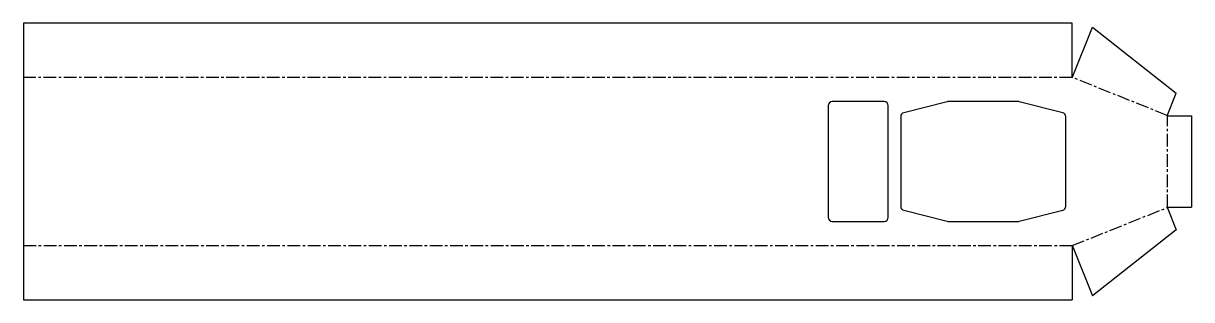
# Model space of a CAD drawing. Header units: millimetres. Extents: x 0 to 1168, y -228 to 48.
import ezdxf

# ---------------------------------------------------------------- set-up
doc = ezdxf.new("R2010")
doc.units = ezdxf.units.MM
doc.linetypes.add('CENTERX2', pattern=[20.32, 12.7, -2.54, 2.54, -2.54])

msp = doc.modelspace()

# ---------------------------------------------------------------- linework, layer by layer
at = {"color": 7, "linetype": 'Continuous', "lineweight": 25}
for p, q in [((0, 48.4), (0, -228.4)), ((1048.8, 48.4), (0, 48.4)), ((1048.8, -6.3), (1048.8, 48.4)), ((1048.8, -6.3), (1069.1, 44.5)), ((1069.1, 44.5), (1153, -21.4)), ((1143.9, -44.1), (1153, -21.4)), ((805, -34), (805, -146)), ((861, -30), (809, -30)), ((865, -146), (865, -34)), ((924, -30.1), (880.5, -41.1)), ((995, -30), (925, -30)), ((1039.5, -41.1), (996, -30.1)), ((877.5, -45), (877.5, -135)), ((1042.5, -135), (1042.5, -45)), ((1143.9, -44.1), (1168.4, -44.1)), ((1168.4, -44.1), (1168.4, -135.9)), ((880.5, -138.9), (924, -149.9)), ((996, -149.9), (1039.5, -138.9)), ((1143.9, -135.9), (1168.4, -135.9)), ((1143.9, -135.9), (1153, -158.6)), ((809, -150), (861, -150)), ((925, -150), (995, -150)), ((1153, -158.6), (1069.1, -224.5)), ((1048.8, -173.7), (1048.8, -228.4)), ((1048.8, -173.7), (1069.1, -224.5)), ((0, -228.4), (1048.8, -228.4))]:
    msp.add_line(p, q, dxfattribs=at)
at = {"color": 7, "linetype": 'CENTERX2'}
for p, q in [((1048.8, -5.8), (0, -5.8)), ((1144, -43.9), (1049, -5.8)), ((1144.2, -135.9), (1144.2, -44.1)), ((1049, -174.2), (1144, -136.1)), ((0, -174.2), (1048.8, -174.2))]:
    msp.add_line(p, q, dxfattribs=at)
at = {"color": 7, "linetype": 'Continuous', "lineweight": 25}
for centre, start, end in [((809, -34), 90, 180), ((861, -34), 0, 90), ((925, -34), 90, 104.1911), ((995, -34), 75.8089, 90), ((881.5, -45), 104.1911, 180), ((1038.5, -45), 0, 75.8089), ((881.5, -135), 180, 255.8089), ((1038.5, -135), 284.1911, 360), ((809, -146), 180, 270), ((861, -146), 270, 0), ((925, -146), 255.8089, 270), ((995, -146), 270, 284.1911)]:
    msp.add_arc(centre, 4, start, end, dxfattribs=at)

doc.saveas('drawing.dxf')
